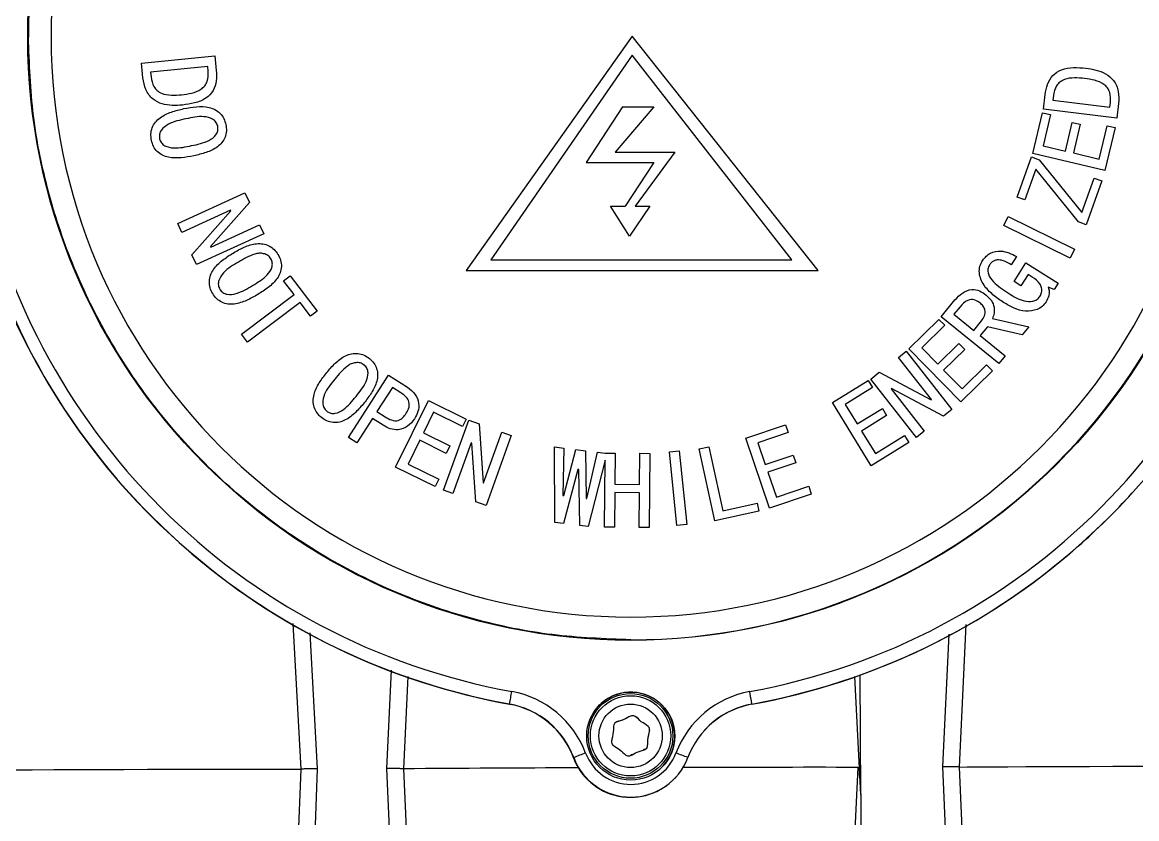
# Model space of a CAD drawing. Header units: millimetres. Extents: x 2104 to 4053, y 855 to 2233.
# Drawn here: x 3389.1 to 3520.7, y 1941.4 to 2035.4 of the extents above; entities that cross this region are included whole.
import ezdxf

# ---------------------------------------------------------------- set-up
doc = ezdxf.new("R2010")
doc.units = ezdxf.units.MM

msp = doc.modelspace()

# ---------------------------------------------------------------- linework, layer by layer
at = {"color": 7, "linetype": 'Continuous', "lineweight": 25}
for p, q in [((3461.089, 2033.797), (3441.476, 2006.133)), ((3483.029, 2006.133), (3461.089, 2033.797)), ((3403.14, 2030.61), (3411.807, 2031.49)), ((3403.315, 2028.886), (3403.14, 2030.61)), ((3411.807, 2031.49), (3411.981, 2029.765)), ((3461.089, 2031.568), (3444.415, 2007.4)), ((3479.924, 2007.4), (3461.089, 2031.568)), ((3410.962, 2030.226), (3404.22, 2029.54)), ((3404.22, 2029.54), (3404.277, 2028.983)), ((3411.019, 2029.669), (3410.962, 2030.226)), ((3509.649, 2025.182), (3509.857, 2026.906)), ((3510.82, 2026.788), (3510.751, 2026.231)), ((3459.95, 2025.476), (3455.657, 2018.902)), ((3463.64, 2025.476), (3459.078, 2020.109)), ((3459.95, 2025.476), (3463.64, 2025.476)), ((3510.751, 2026.231), (3517.493, 2025.417)), ((3517.493, 2025.417), (3517.561, 2025.974)), ((3518.524, 2025.856), (3518.315, 2024.132)), ((3508.402, 2019.944), (3509.543, 2024.768)), ((3509.543, 2024.768), (3510.488, 2024.544)), ((3510.488, 2024.544), (3509.619, 2020.863)), ((3518.315, 2024.132), (3509.649, 2025.182)), ((3512.254, 2020.239), (3513.054, 2023.621)), ((3513.054, 2023.621), (3513.999, 2023.398)), ((3513.999, 2023.398), (3513.2, 2020.016)), ((3516.233, 2019.3), (3517.161, 2023.229)), ((3518.107, 2023.006), (3516.908, 2017.933)), ((3517.161, 2023.229), (3518.107, 2023.006)), ((3459.078, 2020.109), (3466.123, 2020.109)), ((3466.123, 2020.109), (3461.45, 2013.736)), ((3516.908, 2017.933), (3508.402, 2019.944)), ((3509.619, 2020.863), (3512.254, 2020.239)), ((3513.2, 2020.016), (3516.233, 2019.3)), ((3455.657, 2018.902), (3463.64, 2018.902)), ((3463.64, 2018.902), (3460.267, 2013.736)), ((3506.535, 2014.806), (3508.24, 2019.541)), ((3508.24, 2019.541), (3509.157, 2019.212)), ((3509.157, 2019.212), (3514.174, 2012.982)), ((3508.755, 2018.099), (3507.452, 2014.477)), ((3513.775, 2011.871), (3508.755, 2018.099)), ((3514.174, 2012.982), (3515.635, 2017.04)), ((3516.552, 2016.711), (3514.692, 2011.542)), ((3515.635, 2017.04), (3516.552, 2016.711)), ((3407.426, 2011.679), (3415.363, 2015.313)), ((3415.363, 2015.313), (3415.895, 2014.152)), ((3507.452, 2014.477), (3506.535, 2014.806)), ((3415.895, 2014.152), (3411.308, 2008.964)), ((3458.542, 2013.736), (3460.267, 2013.736)), ((3460.756, 2010.18), (3458.542, 2013.736)), ((3463.171, 2013.736), (3460.756, 2010.18)), ((3461.45, 2013.736), (3463.171, 2013.736)), ((3413.671, 2013.246), (3407.915, 2010.61)), ((3409.107, 2008.011), (3413.692, 2013.2)), ((3413.692, 2013.2), (3413.671, 2013.246)), ((3504.954, 2011.471), (3505.474, 2012.528)), ((3505.474, 2012.528), (3513.331, 2008.663)), ((3407.915, 2010.61), (3407.426, 2011.679)), ((3411.329, 2008.916), (3417.085, 2011.552)), ((3417.085, 2011.552), (3417.574, 2010.485)), ((3512.812, 2007.605), (3504.954, 2011.471)), ((3514.692, 2011.542), (3513.775, 2011.871)), ((3417.574, 2010.485), (3409.637, 2006.851)), ((3411.308, 2008.964), (3411.329, 2008.916)), ((3513.331, 2008.663), (3512.812, 2007.605)), ((3409.637, 2006.851), (3409.107, 2008.011)), ((3444.415, 2007.4), (3479.924, 2007.4)), ((3506.457, 2007.778), (3505.85, 2006.829)), ((3506.171, 2004.86), (3507.578, 2007.06)), ((3507.578, 2007.06), (3511.372, 2004.633)), ((3419.922, 2004.941), (3420.695, 2005.529)), ((3420.695, 2005.529), (3423.878, 2001.334)), ((3441.476, 2006.133), (3483.029, 2006.133)), ((3507.846, 2005.675), (3506.989, 2004.337)), ((3508.319, 2005.372), (3507.846, 2005.675)), ((3421.159, 2003.312), (3419.922, 2004.941)), ((3506.989, 2004.337), (3506.171, 2004.86)), ((3510.904, 2003.899), (3510.216, 2004.159)), ((3511.372, 2004.633), (3510.904, 2003.899)), ((3414.967, 1998.613), (3421.159, 2003.312)), ((3421.869, 2002.376), (3415.677, 1997.677)), ((3423.105, 2000.746), (3421.869, 2002.376)), ((3497.585, 2000.684), (3499.201, 2002.674)), ((3499.796, 2001.859), (3499.084, 2000.984)), ((3423.878, 2001.334), (3423.105, 2000.746)), ((3493.767, 1996.89), (3497.305, 2000.366)), ((3497.305, 2000.366), (3497.985, 1999.673)), ((3504.389, 1995.154), (3497.585, 2000.684)), ((3499.084, 2000.984), (3501.431, 1999.078)), ((3501.431, 1999.078), (3502.337, 2000.192)), ((3503.62, 2000.468), (3507.913, 1999.491)), ((3497.985, 1999.673), (3495.285, 1997.02)), ((3503.028, 1999.496), (3502.187, 1998.462)), ((3507.136, 1998.536), (3503.028, 1999.496)), ((3507.913, 1999.491), (3507.136, 1998.536)), ((3415.677, 1997.677), (3414.967, 1998.613)), ((3502.187, 1998.462), (3505.132, 1996.069)), ((3492.52, 1995.893), (3493.447, 1996.62)), ((3493.447, 1996.62), (3498.845, 1989.735)), ((3499.897, 1990.652), (3493.767, 1996.89)), ((3495.285, 1997.02), (3497.185, 1995.088)), ((3497.185, 1995.088), (3499.665, 1997.524)), ((3500.346, 1996.831), (3497.865, 1994.394)), ((3499.665, 1997.524), (3500.346, 1996.831)), ((3496.435, 1990.9), (3492.52, 1995.893)), ((3500.052, 1992.17), (3502.934, 1995.001)), ((3502.934, 1995.001), (3503.616, 1994.307)), ((3505.132, 1996.069), (3504.389, 1995.154)), ((3427.569, 1986.427), (3432.301, 1993.798)), ((3432.301, 1993.798), (3434.542, 1992.359)), ((3489.259, 1993.337), (3490.265, 1994.125)), ((3490.265, 1994.125), (3496.395, 1990.87)), ((3497.865, 1994.394), (3500.052, 1992.17)), ((3503.616, 1994.307), (3499.897, 1990.652)), ((3432.767, 1992.342), (3430.94, 1989.496)), ((3433.758, 1991.706), (3432.767, 1992.342)), ((3484.73, 1990.547), (3488.958, 1993.148)), ((3489.465, 1992.32), (3486.241, 1990.336)), ((3488.958, 1993.148), (3489.465, 1992.32)), ((3494.657, 1986.451), (3489.259, 1993.337)), ((3491.709, 1992.202), (3491.667, 1992.169)), ((3491.667, 1992.169), (3495.582, 1987.177)), ((3497.837, 1988.945), (3491.709, 1992.202)), ((3433.135, 1982.946), (3437.017, 1990.803)), ((3437.017, 1990.803), (3441.473, 1988.601)), ((3489.314, 1983.095), (3484.73, 1990.547)), ((3486.241, 1990.336), (3487.662, 1988.027)), ((3487.662, 1988.027), (3490.625, 1989.849)), ((3490.625, 1989.849), (3491.135, 1989.021)), ((3496.395, 1990.87), (3496.435, 1990.9)), ((3498.845, 1989.735), (3497.837, 1988.945)), ((3430.415, 1988.678), (3428.56, 1985.79)), ((3431.666, 1987.876), (3430.415, 1988.678)), ((3430.94, 1989.496), (3431.931, 1988.86)), ((3437.642, 1989.408), (3436.437, 1986.974)), ((3441.043, 1987.728), (3437.642, 1989.408)), ((3438.815, 1980.205), (3441.79, 1988.467)), ((3441.473, 1988.601), (3441.043, 1987.728)), ((3441.79, 1988.467), (3442.999, 1988.031)), ((3491.135, 1989.021), (3488.171, 1987.199)), ((3442.999, 1988.031), (3443.497, 1981.085)), ((3443.547, 1981.066), (3445.705, 1987.057)), ((3445.705, 1987.057), (3446.815, 1986.657)), ((3474.499, 1986.345), (3479.186, 1987.94)), ((3479.186, 1987.94), (3479.499, 1987.023)), ((3488.171, 1987.199), (3489.806, 1984.54)), ((3495.582, 1987.177), (3494.657, 1986.451)), ((3428.56, 1985.79), (3427.569, 1986.427)), ((3436.007, 1986.1), (3434.622, 1983.298)), ((3439.132, 1984.556), (3436.007, 1986.1)), ((3436.437, 1986.974), (3439.562, 1985.43)), ((3442.086, 1985.797), (3439.928, 1979.806)), ((3442.133, 1985.78), (3442.086, 1985.797)), ((3442.633, 1978.832), (3442.133, 1985.78)), ((3446.815, 1986.657), (3443.84, 1978.396)), ((3477.31, 1978.084), (3474.499, 1986.345)), ((3479.499, 1987.023), (3475.924, 1985.805)), ((3475.924, 1985.805), (3476.795, 1983.243)), ((3493.759, 1985.829), (3489.314, 1983.095)), ((3489.806, 1984.54), (3493.249, 1986.657)), ((3493.249, 1986.657), (3493.759, 1985.829)), ((3439.562, 1985.43), (3439.132, 1984.556)), ((3451.953, 1976.405), (3451.915, 1985.312)), ((3451.915, 1985.312), (3453.029, 1985.174)), ((3453.029, 1985.174), (3452.91, 1979.581)), ((3453.01, 1979.569), (3454.448, 1985.001)), ((3454.448, 1985.001), (3455.564, 1984.863)), ((3455.564, 1984.863), (3455.646, 1979.245)), ((3455.748, 1979.232), (3456.983, 1984.689)), ((3456.983, 1984.689), (3457.906, 1984.576)), ((3457.906, 1984.576), (3457.906, 1984.601)), ((3457.906, 1984.601), (3459.083, 1984.591)), ((3459.083, 1984.591), (3459.051, 1980.908)), ((3461.967, 1980.883), (3461.999, 1984.566)), ((3461.999, 1984.566), (3463.175, 1984.555)), ((3463.175, 1984.555), (3463.1, 1975.807)), ((3465.473, 1984.728), (3466.64, 1984.849)), ((3466.369, 1976.062), (3465.473, 1984.728)), ((3466.64, 1984.849), (3467.536, 1976.183)), ((3469.011, 1985.097), (3470.156, 1985.345)), ((3470.864, 1976.592), (3469.011, 1985.097)), ((3470.156, 1985.345), (3471.804, 1977.785)), ((3434.622, 1983.298), (3438.252, 1981.504)), ((3457.899, 1983.771), (3455.907, 1975.92)), ((3457.83, 1975.853), (3457.899, 1983.771)), ((3476.795, 1983.243), (3480.081, 1984.363)), ((3480.393, 1983.446), (3477.108, 1982.326)), ((3480.081, 1984.363), (3480.393, 1983.446)), ((3437.82, 1980.63), (3433.135, 1982.946)), ((3454.675, 1982.658), (3452.966, 1976.282)), ((3454.776, 1982.644), (3454.675, 1982.658)), ((3454.893, 1976.045), (3454.776, 1982.644)), ((3477.108, 1982.326), (3478.112, 1979.378)), ((3400.839, 1980.82), (3400.834, 1980.815)), ((3400.834, 1980.815), (3400.839, 1980.82)), ((3438.252, 1981.504), (3437.82, 1980.63)), ((3443.497, 1981.085), (3443.547, 1981.066)), ((3459.051, 1980.908), (3461.967, 1980.883)), ((3478.112, 1979.378), (3481.928, 1980.678)), ((3481.928, 1980.678), (3482.239, 1979.761)), ((3439.928, 1979.806), (3438.815, 1980.205)), ((3452.91, 1979.581), (3453.01, 1979.569)), ((3455.646, 1979.245), (3455.748, 1979.232)), ((3459.043, 1979.936), (3459.007, 1975.843)), ((3461.959, 1979.911), (3459.043, 1979.936)), ((3461.923, 1975.818), (3461.959, 1979.911)), ((3482.239, 1979.761), (3477.31, 1978.084)), ((3520.095, 1979.852), (3520.113, 1979.872)), ((3443.84, 1978.396), (3442.633, 1978.832)), ((3471.804, 1977.785), (3475.832, 1978.664)), ((3475.832, 1978.664), (3476.037, 1977.719)), ((3476.037, 1977.719), (3470.864, 1976.592)), ((3452.966, 1976.282), (3451.953, 1976.405)), ((3455.907, 1975.92), (3454.893, 1976.045)), ((3459.007, 1975.843), (3457.83, 1975.853)), ((3463.1, 1975.807), (3461.923, 1975.818)), ((3467.536, 1976.183), (3466.369, 1976.062)), ((3408.049, 1973.6), (3408.054, 1973.605)), ((3513.746, 1973.605), (3513.741, 1973.599)), ((3421.987, 1947.293), (3421.069, 1964.47)), ((3423.038, 1963.376), (3423.908, 1947.331)), ((3500.486, 1964.345), (3499.692, 1947.538)), ((3497.779, 1947.564), (3498.531, 1963.217)), ((3432.134, 1947.357), (3432.67, 1958.984)), ((3434.579, 1958.232), (3434.082, 1947.331)), ((3488.069, 1944.301), (3487.362, 1958.231)), ((3488.069, 1944.301), (3488.024, 1958.401)), ((3446.591, 1954.961), (3446.606, 1954.977)), ((3446.834, 1954.906), (3446.84, 1954.912)), ((3447.095, 1954.855), (3446.834, 1954.906)), ((3475.231, 1954.977), (3475.208, 1954.951)), ((3454.113, 1948.743), (3453.99, 1949.069)), ((3461.131, 1948.99), (3460.912, 1948.979)), ((3454.113, 1948.743), (3454.12, 1948.751)), ((3454.178, 1948.654), (3454.163, 1948.638)), ((3498.216, 1937.53), (3497.779, 1947.564)), ((3421.614, 1937.292), (3421.988, 1947.293)), ((3421.988, 1947.293), (3421.987, 1947.293)), ((3423.908, 1947.331), (3423.534, 1937.295)), ((3432.574, 1937.323), (3432.134, 1947.357)), ((3434.081, 1947.331), (3434.521, 1937.333)), ((3434.082, 1947.331), (3434.081, 1947.331)), ((3466.223, 1946.317), (3466.246, 1946.343)), ((3487.288, 1937.498), (3487.775, 1947.499)), ((3499.691, 1947.538), (3500.128, 1937.539)), ((3499.692, 1947.538), (3499.691, 1947.538)), ((3488.069, 1944.301), (3488.091, 1937.498))]:
    msp.add_line(p, q, dxfattribs=at)
at = {"color": 7, "linetype": 'Continuous', "lineweight": 25, "flags": 128}
for points in [[(3462.54, 1949.699), (3462.468, 1949.624), (3462.326, 1949.494)], [(3499.692, 1947.538), (3500.659, 1947.546), (3501.953, 1947.555), (3503.552, 1947.564), (3505.43, 1947.574), (3507.558, 1947.584), (3509.901, 1947.594), (3512.422, 1947.605), (3515.079, 1947.615), (3517.831, 1947.624), (3520.634, 1947.634), (3523.441, 1947.642), (3526.208, 1947.65), (3528.891, 1947.657), (3531.445, 1947.663), (3533.832, 1947.667), (3536.011, 1947.671), (3537.948, 1947.673), (3539.612, 1947.674), (3540.976, 1947.674), (3542.018, 1947.672), (3542.721, 1947.669), (3543.075, 1947.665), (3543.119, 1947.663)], [(3378.551, 1947.145), (3378.596, 1947.147), (3378.951, 1947.154), (3379.657, 1947.161), (3380.702, 1947.169), (3382.068, 1947.178), (3383.735, 1947.188), (3385.674, 1947.198), (3387.856, 1947.208), (3390.244, 1947.218), (3392.801, 1947.228), (3395.485, 1947.238), (3398.253, 1947.248), (3401.061, 1947.257), (3403.864, 1947.266), (3406.616, 1947.273), (3409.273, 1947.28), (3411.793, 1947.285), (3414.135, 1947.29), (3416.261, 1947.293), (3418.137, 1947.295), (3419.733, 1947.296), (3421.023, 1947.295), (3421.987, 1947.293)]]:
    msp.add_lwpolyline(points, dxfattribs=at)
at = {"color": 7, "linetype": 'Continuous', "lineweight": 25}
for centre, radius in [((3460.92, 2033.689), 71.202), ((3460.921, 1951.189), 5.2), ((3460.892, 1951.215), 5), ((3460.897, 1951.22), 4.739), ((3460.899, 1951.222), 3.742)]:
    msp.add_circle(centre, radius, dxfattribs=at)
for centre, radius, start, end in [((3460.923, 2033.691), 71.137, 270.00008, 179.99995), ((3460.928, 2033.696), 68.457, 90.00009, 359.99993), ((3460.561, 2034.287), 80, 190.48648, 208.29542), ((3460.895, 2033.661), 80, 190.3062, 221.34361), ((3460.918, 2033.686), 80, 190.30621, 259.69381), ((3460.921, 2033.689), 78.5, 190.30621, 259.69381), ((3460.921, 2033.688), 78.5, 280.30599, 349.69399), ((3460.918, 2033.686), 80, 280.30599, 349.69399), ((3460.9, 2033.666), 80, 221.3436, 228.65642), ((3460.9, 2033.666), 79.999, 311.34356, 317.72608), ((3460.895, 2033.661), 80, 228.65641, 259.87691), ((3460.895, 2033.66), 80, 280.306, 311.34355), ((3170.994, 2006.241), 280.339, 349.46326, 349.77049), ((3444.819, 1945.141), 11.5, 20.58678, 79.69378), ((3460.912, 1951.179), 5.2, 317.72621, 137.72594), ((3477.022, 1945.141), 11.5, 100.30601, 159.41336), ((3291.576, 1922.727), 186.465, 9.95967, 10.42129), ((3444.802, 1945.122), 10, 20.58678, 79.69378), ((3444.817, 1945.138), 10, 20.58678, 79.69378), ((3477.02, 1945.138), 10, 100.30601, 159.41336), ((3476.997, 1945.113), 10, 100.306, 137.72607), ((3569.689, 1644.335), 325.504, 110.52072, 110.78535), ((3460.921, 1951.189), 5.7, 200.58662, 339.4132), ((3411.08, 1801.218), 157.92, 69.00566, 69.54938), ((3460.895, 1951.161), 7.2, 199.61704, 317.72594), ((3460.918, 1951.186), 7.2, 200.58662, 339.41319), ((3467.476, -2658.468), 4605.921, 90.158502, 90.415406), ((3482.554, -2262.41), 4209.912, 89.928953, 90.210502)]:
    msp.add_arc(centre, radius, start, end, dxfattribs=at)
for points, knots in [([(3460.927, 2102.153), (3463.568, 2102.065), (3468.96, 2101.884), (3477.087, 2100.383), (3485.251, 2097.885), (3493.246, 2094.261), (3500.85, 2089.55), (3507.845, 2083.821), (3513.867, 2077.387), (3518.851, 2070.489), (3522.799, 2063.36), (3525.824, 2055.965), (3527.907, 2048.472), (3529.159, 2041.039), (3529.31, 2036.112), (3529.384, 2033.696)], [0, 0, 0, 0, 0.0736754, 0.1504344, 0.2298849, 0.3115242, 0.3947507, 0.4788859, 0.5632051, 0.6400411, 0.7158686, 0.7901842, 0.8625449, 0.9325805, 1, 1, 1, 1]), ([(3407.872, 2026.891), (3408.269, 2026.943), (3409.062, 2027.047), (3410.034, 2027.387), (3410.636, 2027.932), (3411.037, 2028.648), (3411.026, 2029.261), (3411.019, 2029.669)], [0, 0, 0, 0, 0.2508567, 0.500793, 0.6258591, 0.7509329, 1, 1, 1, 1]), ([(3411.981, 2029.765), (3412.003, 2029.355), (3412.047, 2028.536), (3411.686, 2027.322), (3410.742, 2026.362), (3409.43, 2025.871), (3408.474, 2025.74), (3407.995, 2025.675)], [0, 0, 0, 0, 0.1870739, 0.3734257, 0.5592438, 0.7792964, 1, 1, 1, 1]), ([(3509.857, 2026.906), (3509.926, 2027.312), (3510.064, 2028.123), (3510.685, 2029.23), (3511.819, 2029.96), (3513.21, 2030.152), (3514.174, 2030.068), (3514.657, 2030.027)], [0, 0, 0, 0, 0.1870649, 0.3734297, 0.5592453, 0.7792922, 1, 1, 1, 1]), ([(3514.657, 2030.027), (3515.057, 2029.965), (3515.857, 2029.842), (3517.011, 2029.424), (3518.026, 2028.59), (3518.595, 2027.292), (3518.547, 2026.335), (3518.524, 2025.856)], [0, 0, 0, 0, 0.18736448, 0.37442493, 0.56063137, 0.77992698, 1, 1, 1, 1]), ([(3407.995, 2025.675), (3407.591, 2025.647), (3406.785, 2025.592), (3405.57, 2025.742), (3404.398, 2026.332), (3403.563, 2027.473), (3403.398, 2028.415), (3403.315, 2028.886)], [0, 0, 0, 0, 0.1873686, 0.3744545, 0.5606512, 0.7799286, 1, 1, 1, 1]), ([(3404.277, 2028.983), (3404.351, 2028.585), (3404.463, 2027.988), (3404.979, 2027.359), (3405.668, 2026.938), (3406.683, 2026.805), (3407.475, 2026.862), (3407.872, 2026.891)], [0, 0, 0, 0, 0.2491686, 0.3742314, 0.4992481, 0.7491493, 1, 1, 1, 1]), ([(3514.509, 2028.81), (3514.109, 2028.847), (3513.31, 2028.92), (3512.286, 2028.801), (3511.577, 2028.402), (3511.027, 2027.791), (3510.902, 2027.189), (3510.82, 2026.788)], [0, 0, 0, 0, 0.2508645, 0.5008218, 0.6258859, 0.7509553, 1, 1, 1, 1]), ([(3517.561, 2025.974), (3517.577, 2026.379), (3517.6, 2026.987), (3517.234, 2027.716), (3516.651, 2028.277), (3515.69, 2028.633), (3514.903, 2028.751), (3514.509, 2028.81)], [0, 0, 0, 0, 0.2491512, 0.3742584, 0.4992728, 0.7491603, 1, 1, 1, 1]), ([(3404.318, 2021.499), (3404.282, 2021.749), (3404.209, 2022.25), (3404.376, 2023.004), (3404.766, 2023.662), (3405.508, 2024.358), (3406.673, 2024.894), (3407.65, 2025.131), (3408.14, 2025.25)], [0, 0, 0, 0, 0.1250192, 0.2498558, 0.3747912, 0.4997815, 0.7495749, 1, 1, 1, 1]), ([(3408.14, 2025.25), (3408.632, 2025.34), (3409.615, 2025.52), (3410.889, 2025.504), (3411.84, 2025.163), (3412.452, 2024.713), (3412.903, 2024.094), (3413.037, 2023.609), (3413.104, 2023.367)], [0, 0, 0, 0, 0.2504567, 0.5002532, 0.6252173, 0.7501267, 0.8749622, 1, 1, 1, 1]), ([(3408.396, 2024.045), (3407.683, 2023.897), (3406.618, 2023.674), (3405.572, 2022.908), (3405.229, 2022.247), (3405.257, 2021.883), (3405.271, 2021.702)], [0, 0, 0, 0, 0.5017694, 0.750141, 0.875232, 1, 1, 1, 1]), ([(3412.151, 2023.164), (3412.092, 2023.334), (3411.974, 2023.675), (3411.412, 2024.152), (3410.152, 2024.427), (3409.1, 2024.198), (3408.396, 2024.045)], [0, 0, 0, 0, 0.1248189, 0.2499539, 0.4981871, 1, 1, 1, 1]), ([(3409.068, 2020.883), (3409.767, 2021.028), (3410.812, 2021.245), (3411.865, 2021.973), (3412.195, 2022.629), (3412.166, 2022.986), (3412.151, 2023.164)], [0, 0, 0, 0, 0.5019475, 0.7502431, 0.8752926, 1, 1, 1, 1]), ([(3413.104, 2023.367), (3413.141, 2023.119), (3413.215, 2022.625), (3413.052, 2021.879), (3412.672, 2021.226), (3411.931, 2020.545), (3410.775, 2020.028), (3409.808, 2019.795), (3409.324, 2019.678)], [0, 0, 0, 0, 0.1250247, 0.249832, 0.3747171, 0.499688, 0.7495364, 1, 1, 1, 1]), ([(3409.324, 2019.678), (3408.831, 2019.587), (3407.846, 2019.406), (3406.572, 2019.408), (3405.609, 2019.722), (3404.984, 2020.156), (3404.522, 2020.771), (3404.386, 2021.256), (3404.318, 2021.499)], [0, 0, 0, 0, 0.2504518, 0.5003272, 0.6253213, 0.7502035, 0.8750019, 1, 1, 1, 1]), ([(3405.271, 2021.702), (3405.332, 2021.531), (3405.453, 2021.189), (3406.042, 2020.736), (3407.308, 2020.504), (3408.363, 2020.731), (3409.068, 2020.883)], [0, 0, 0, 0, 0.1247323, 0.24978, 0.4982226, 1, 1, 1, 1]), ([(3411.553, 2003.416), (3411.437, 2003.641), (3411.205, 2004.091), (3411.123, 2004.859), (3411.276, 2005.607), (3411.754, 2006.506), (3412.681, 2007.39), (3413.529, 2007.931), (3413.954, 2008.202)], [0, 0, 0, 0, 0.1250036, 0.2498616, 0.3747616, 0.4997388, 0.7495522, 1, 1, 1, 1]), ([(3413.954, 2008.202), (3414.391, 2008.447), (3415.263, 2008.935), (3416.473, 2009.336), (3417.485, 2009.321), (3418.209, 2009.092), (3418.837, 2008.653), (3419.121, 2008.237), (3419.263, 2008.03)], [0, 0, 0, 0, 0.2504523, 0.5002239, 0.6252071, 0.75011, 0.874969, 1, 1, 1, 1]), ([(3418.426, 2007.529), (3418.315, 2007.672), (3418.092, 2007.957), (3417.574, 2008.15), (3417.037, 2008.208), (3415.984, 2007.957), (3415.208, 2007.506), (3414.587, 2007.145)], [0, 0, 0, 0, 0.1244998, 0.2492948, 0.3742933, 0.4995067, 1, 1, 1, 1]), ([(3502.476, 2007.346), (3502.75, 2007.676), (3503.299, 2008.337), (3504.535, 2008.504), (3505.593, 2008.272), (3506.169, 2007.943), (3506.457, 2007.778)], [0, 0, 0, 0, 0.2788964, 0.5578251, 0.7786952, 1, 1, 1, 1]), ([(3414.587, 2007.145), (3413.961, 2006.774), (3413.025, 2006.219), (3412.28, 2005.155), (3412.175, 2004.418), (3412.319, 2004.083), (3412.391, 2003.916)], [0, 0, 0, 0, 0.501761, 0.750183, 0.8753162, 1, 1, 1, 1]), ([(3416.247, 2004.369), (3416.861, 2004.734), (3417.779, 2005.279), (3418.542, 2006.309), (3418.641, 2007.036), (3418.497, 2007.365), (3418.426, 2007.529)], [0, 0, 0, 0, 0.5018684, 0.7502116, 0.8752611, 1, 1, 1, 1]), ([(3419.263, 2008.03), (3419.378, 2007.807), (3419.608, 2007.363), (3419.699, 2006.605), (3419.546, 2005.863), (3419.065, 2004.978), (3418.138, 2004.115), (3417.299, 2003.58), (3416.88, 2003.312)], [0, 0, 0, 0, 0.1249965, 0.249855, 0.3747479, 0.4997368, 0.7495608, 1, 1, 1, 1]), ([(3504.941, 2002.369), (3504.512, 2002.662), (3503.656, 2003.247), (3502.555, 2004.359), (3502.021, 2005.6), (3502.105, 2006.657), (3502.352, 2007.116), (3502.476, 2007.346)], [0, 0, 0, 0, 0.2509218, 0.5013544, 0.7498363, 0.8748612, 1, 1, 1, 1]), ([(3503.296, 2006.821), (3503.212, 2006.653), (3503.042, 2006.315), (3503.145, 2005.545), (3503.963, 2004.483), (3504.895, 2003.868), (3505.517, 2003.458)], [0, 0, 0, 0, 0.1247529, 0.2495, 0.4985308, 1, 1, 1, 1]), ([(3505.85, 2006.829), (3505.427, 2007.075), (3504.896, 2007.382), (3504.171, 2007.402), (3503.818, 2007.314), (3503.51, 2007.113), (3503.367, 2006.918), (3503.296, 2006.821)], [0, 0, 0, 0, 0.4988165, 0.6242231, 0.7494415, 0.874624, 1, 1, 1, 1]), ([(3412.391, 2003.916), (3412.504, 2003.774), (3412.729, 2003.491), (3413.431, 2003.251), (3414.705, 2003.441), (3415.629, 2003.997), (3416.247, 2004.369)], [0, 0, 0, 0, 0.124711, 0.2497335, 0.4981823, 1, 1, 1, 1]), ([(3509.229, 2003.089), (3509.31, 2003.243), (3509.473, 2003.552), (3509.459, 2004.09), (3509.144, 2004.79), (3508.659, 2005.132), (3508.319, 2005.372)], [0, 0, 0, 0, 0.1868638, 0.3733714, 0.5602028, 1, 1, 1, 1]), ([(3510.216, 2004.159), (3510.262, 2003.996), (3510.355, 2003.67), (3510.281, 2003.058), (3510.084, 2002.67), (3509.964, 2002.433)], [0, 0, 0, 0, 0.2797111, 0.5602706, 1, 1, 1, 1]), ([(3416.88, 2003.312), (3416.442, 2003.067), (3415.569, 2002.577), (3414.362, 2002.167), (3413.35, 2002.152), (3412.617, 2002.36), (3411.98, 2002.792), (3411.696, 2003.208), (3411.553, 2003.416)], [0, 0, 0, 0, 0.2504337, 0.5002812, 0.6252688, 0.7501695, 0.8749936, 1, 1, 1, 1]), ([(3499.201, 2002.674), (3499.473, 2002.966), (3500.015, 2003.548), (3501.092, 2003.993), (3502.137, 2003.792), (3502.644, 2003.422), (3502.898, 2003.236)], [0, 0, 0, 0, 0.280695, 0.5598608, 0.7792695, 1, 1, 1, 1]), ([(3502.898, 2003.236), (3503.115, 2003.04), (3503.549, 2002.65), (3503.847, 2001.87), (3503.859, 2001.113), (3503.699, 2000.683), (3503.62, 2000.468)], [0, 0, 0, 0, 0.2803832, 0.559221, 0.7797503, 1, 1, 1, 1]), ([(3505.517, 2003.458), (3506.108, 2003.085), (3506.993, 2002.527), (3508.227, 2002.453), (3508.893, 2002.69), (3509.117, 2002.956), (3509.229, 2003.089)], [0, 0, 0, 0, 0.5010763, 0.7499661, 0.8751624, 1, 1, 1, 1]), ([(3502.153, 2002.321), (3501.938, 2002.466), (3501.508, 2002.756), (3500.522, 2002.672), (3500.072, 2002.168), (3499.796, 2001.859)], [0, 0, 0, 0, 0.280727, 0.5596165, 1, 1, 1, 1]), ([(3502.337, 2000.192), (3502.463, 2000.381), (3502.715, 2000.758), (3502.814, 2001.418), (3502.552, 2001.963), (3502.286, 2002.202), (3502.153, 2002.321)], [0, 0, 0, 0, 0.2804879, 0.5596746, 0.7791971, 1, 1, 1, 1]), ([(3509.964, 2002.433), (3509.82, 2002.247), (3509.532, 2001.875), (3508.699, 2001.422), (3507.51, 2001.234), (3506.144, 2001.655), (3505.343, 2002.13), (3504.941, 2002.369)], [0, 0, 0, 0, 0.1250554, 0.2501566, 0.4991693, 0.7492179, 1, 1, 1, 1]), ([(3425.015, 1994.098), (3425.341, 1994.477), (3425.992, 1995.234), (3426.993, 1996.022), (3427.947, 1996.354), (3428.705, 1996.388), (3429.444, 1996.186), (3429.853, 1995.894), (3430.057, 1995.748)], [0, 0, 0, 0, 0.2504339, 0.5002214, 0.6252151, 0.7501399, 0.8749892, 1, 1, 1, 1]), ([(3429.443, 1994.992), (3429.29, 1995.088), (3428.984, 1995.28), (3428.432, 1995.285), (3427.908, 1995.156), (3427.006, 1994.558), (3426.431, 1993.871), (3425.97, 1993.321)], [0, 0, 0, 0, 0.1245429, 0.249367, 0.3743477, 0.4995619, 1, 1, 1, 1]), ([(3428.477, 1991.284), (3428.93, 1991.836), (3429.608, 1992.66), (3429.966, 1993.886), (3429.816, 1994.604), (3429.567, 1994.863), (3429.443, 1994.992)], [0, 0, 0, 0, 0.5018779, 0.7501176, 0.8751431, 1, 1, 1, 1]), ([(3430.057, 1995.748), (3430.241, 1995.579), (3430.61, 1995.241), (3430.953, 1994.56), (3431.063, 1993.812), (3430.915, 1992.818), (3430.34, 1991.69), (3429.735, 1990.902), (3429.432, 1990.507)], [0, 0, 0, 0, 0.1250284, 0.2498723, 0.3747685, 0.4997331, 0.7495573, 1, 1, 1, 1]), ([(3424.398, 1988.785), (3424.212, 1988.957), (3423.84, 1989.3), (3423.5, 1989.992), (3423.389, 1990.748), (3423.529, 1991.754), (3424.097, 1992.901), (3424.709, 1993.699), (3425.015, 1994.098)], [0, 0, 0, 0, 0.1250093, 0.2498545, 0.3747778, 0.4997916, 0.7495853, 1, 1, 1, 1]), ([(3425.97, 1993.321), (3425.51, 1992.759), (3424.822, 1991.919), (3424.487, 1990.667), (3424.637, 1989.939), (3424.887, 1989.674), (3425.011, 1989.541)], [0, 0, 0, 0, 0.5017515, 0.7500962, 0.875224, 1, 1, 1, 1]), ([(3434.542, 1992.359), (3434.868, 1992.116), (3435.516, 1991.631), (3435.948, 1990.537), (3435.854, 1989.482), (3435.544, 1988.927), (3435.389, 1988.65)], [0, 0, 0, 0, 0.2804232, 0.5591036, 0.7791827, 1, 1, 1, 1]), ([(3425.011, 1989.541), (3425.166, 1989.447), (3425.475, 1989.257), (3426.216, 1989.271), (3427.346, 1989.886), (3428.024, 1990.724), (3428.477, 1991.284)], [0, 0, 0, 0, 0.124682, 0.2497052, 0.4982071, 1, 1, 1, 1]), ([(3434.396, 1989.288), (3434.539, 1989.523), (3434.82, 1989.989), (3434.721, 1991.039), (3434.124, 1991.452), (3433.758, 1991.706)], [0, 0, 0, 0, 0.28242195, 0.55927888, 1, 1, 1, 1]), ([(3429.432, 1990.507), (3429.105, 1990.128), (3428.453, 1989.37), (3427.46, 1988.574), (3426.515, 1988.214), (3425.757, 1988.158), (3425.012, 1988.347), (3424.603, 1988.639), (3424.398, 1988.785)], [0, 0, 0, 0, 0.2504428, 0.5002887, 0.6252796, 0.7501774, 0.8749961, 1, 1, 1, 1]), ([(3435.389, 1988.65), (3435.143, 1988.327), (3434.651, 1987.682), (3433.543, 1987.278), (3432.494, 1987.408), (3431.942, 1987.72), (3431.666, 1987.876)], [0, 0, 0, 0, 0.280177, 0.5589416, 0.7790938, 1, 1, 1, 1]), ([(3431.931, 1988.86), (3432.165, 1988.723), (3432.629, 1988.452), (3433.433, 1988.345), (3434.032, 1988.766), (3434.274, 1989.113), (3434.396, 1989.288)], [0, 0, 0, 0, 0.281389, 0.5593941, 0.7788242, 1, 1, 1, 1]), ([(3462.164, 1952.867), (3462.448, 1952.713), (3462.787, 1952.529), (3463.097, 1952.201), (3463.178, 1951.942), (3463.049, 1951.365), (3462.916, 1950.725), (3462.934, 1950.104), (3462.845, 1949.769), (3462.611, 1949.598), (3462.3, 1949.487), (3461.76, 1949.365), (3461.243, 1949.066), (3460.789, 1948.834), (3460.518, 1948.846), (3460.119, 1949.058), (3459.693, 1949.654), (3459.008, 1949.912), (3458.701, 1950.243), (3458.619, 1950.502), (3458.749, 1951.079), (3458.882, 1951.719), (3458.864, 1952.34), (3458.953, 1952.675), (3459.187, 1952.846), (3459.498, 1952.957), (3460.038, 1953.079), (3460.555, 1953.379), (3461.009, 1953.61), (3461.28, 1953.598), (3461.676, 1953.383), (3461.942, 1953.102), (3462.164, 1952.867)], [0, 0, 0, 0, 0.0662649, 0.0793317, 0.0917493, 0.1205736, 0.1985399, 0.2267612, 0.2498448, 0.2658901, 0.2845053, 0.318085, 0.3794264, 0.4082507, 0.4206683, 0.4337351, 0.5, 0.5662649, 0.5793317, 0.5917493, 0.6205736, 0.6985399, 0.7267612, 0.7498448, 0.7658901, 0.7845053, 0.818085, 0.8794264, 0.9082507, 0.9206683, 0.9337351, 1, 1, 1, 1]), ([(3462.16, 1952.863), (3461.938, 1953.098), (3461.673, 1953.379), (3461.277, 1953.594), (3461.005, 1953.606), (3460.48, 1953.334), (3459.908, 1953.03), (3459.291, 1952.91), (3459.103, 1952.761), (3459.024, 1952.698)], [0, 0, 0, 0, 0.2677301, 0.3205241, 0.3706951, 0.4871537, 0.8021614, 0.916184, 1, 1, 1, 1]), ([(3462.767, 1949.739), (3462.777, 1949.745), (3462.852, 1949.793), (3462.898, 1949.989), (3462.936, 1950.306), (3462.909, 1950.866), (3463.068, 1951.44), (3463.175, 1951.938), (3463.094, 1952.197), (3462.784, 1952.525), (3462.444, 1952.709), (3462.16, 1952.863)], [0, 0, 0, 0, 0.00926219, 0.07280931, 0.14653471, 0.27952685, 0.52246922, 0.63662741, 0.68580735, 0.73755846, 1, 1, 1, 1]), ([(3499.691, 1947.538), (3499.617, 1947.541), (3499.46, 1947.548), (3499.152, 1947.552), (3498.973, 1947.555), (3498.973, 1947.555), (3498.973, 1947.555), (3498.971, 1947.555), (3498.966, 1947.556), (3498.944, 1947.556), (3498.855, 1947.558), (3498.65, 1947.56), (3498.277, 1947.563), (3497.96, 1947.564), (3497.779, 1947.564)], [0, 0, 0, 0, 0.2363853, 0.4988098, 0.4988206, 0.4988473, 0.4989483, 0.4993403, 0.5008849, 0.5070164, 0.5314435, 0.6286342, 0.7877965, 1, 1, 1, 1]), ([(3423.908, 1947.331), (3423.693, 1947.329), (3423.264, 1947.325), (3422.68, 1947.315), (3422.22, 1947.305), (3422.062, 1947.297), (3421.988, 1947.293)], [0, 0, 0, 0, 0.2507787, 0.5005567, 0.7632725, 1, 1, 1, 1]), ([(3434.081, 1947.331), (3434.013, 1947.335), (3433.87, 1947.342), (3433.405, 1947.35), (3432.804, 1947.356), (3432.357, 1947.357), (3432.134, 1947.357)], [0, 0, 0, 0, 0.2373618, 0.4997911, 0.7497, 1, 1, 1, 1]), ([(3487.775, 1947.499), (3487.779, 1947.497), (3487.787, 1947.492), (3487.807, 1947.438), (3487.89, 1946.989), (3487.964, 1945.866), (3488.032, 1944.855), (3488.069, 1944.301)], [0, 0, 0, 0, 0.0175622, 0.0368909, 0.0869163, 0.499617, 1, 1, 1, 1])]:
    msp.add_open_spline(points, degree=3, knots=knots, dxfattribs=at)
msp.add_open_spline([(3460.923, 1962.554), (3457.819, 1962.672), (3451.611, 1962.907), (3442.459, 1964.796), (3433.622, 1967.777), (3425.253, 1971.91), (3417.494, 1977.093), (3410.478, 1983.246), (3404.324, 1990.262), (3399.141, 1998.021), (3395.009, 2006.39), (3392.028, 2015.227), (3390.138, 2024.379), (3389.903, 2030.587), (3389.786, 2033.691)], degree=3, dxfattribs=at)

doc.saveas('drawing.dxf')
